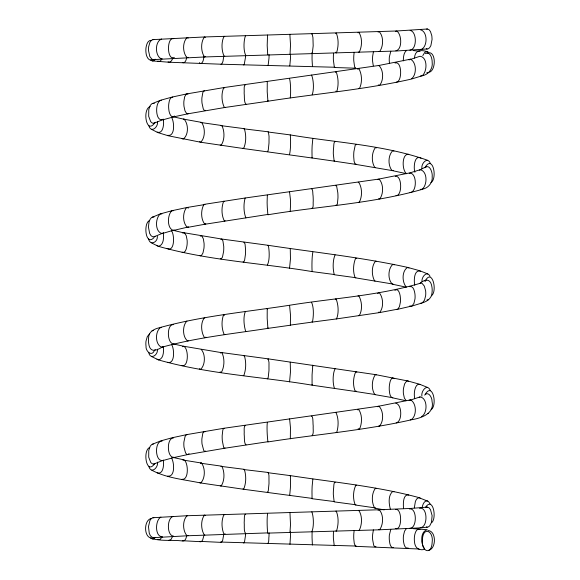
<?xml version="1.0" encoding="UTF-8"?>
<svg xmlns="http://www.w3.org/2000/svg" width="580" height="580" viewBox="0 0 580 580"><rect width="100%" height="100%" fill="white"/><g stroke="black" fill="none" stroke-linecap="round" stroke-linejoin="round"><path stroke-width="0.87" d="M403.31 60.886C403.412 57.326 403.542 53.019 406.413 50.489M414.323 507.826L415.411 501.352L416.614 499.083L418.854 497.662L428.424 501.417L430.462 504.39M333.507 53.244L333.42 54.883A19.909 4.93 -89.6 0 0 333.377 60.059L334.392 67.519L355.852 68.201L355.149 67.86L354.518 66.352L353.771 60.697A19.909 8.2 -89.5 0 1 353.822 55.52L354.148 52.381M333.507 531.425L333.42 533.063A20.053 4.966 -89.6 0 0 333.384 538.262L334.196 545.374A2.581 0.638 -89.6 0 0 334.834 545.389M268.025 100.499L267.916 101.232L224.67 107.525L187.84 113.818L173.26 116.957L161.856 120.103L153.968 123.243L152.286 123.069L150.72 121.728L148.676 116.283L148.785 109.46L150.292 105.371L151.786 103.791L160.573 100.253L172.064 97.085L186.745 93.916L223.786 87.594L378.856 65.482L410.466 59.182C416.817 62.357 416.926 75.371 411.06 79.148C363.921 89.828 315.607 93.735 267.916 101.232L267.199 91.618L267.279 81.359M223.655 56.855L222.974 61.335L221.821 63.923A2.603 1.327 -89.6 0 1 220.944 64.213L168.794 62.219L152.214 60.893L150.582 59.95M223.641 535.05L222.604 540.64L221.364 542.38L199.948 541.372M421.899 396.147C420.848 391.326 427.155 383.039 430.259 390.354M268.011 327.809L267.902 328.381C232.362 333.833 196.344 337.56 161.639 347.289C154.94 344.491 154.918 331.173 160.791 327.345C202.913 315.839 246.616 311.888 289.659 305.247C333.29 298.163 378 295.793 420.543 283.2M203.979 56.217C203.544 58.718 203.5 62.089 201.093 63.561L200.528 63.553M354.141 530.548L353.814 533.702A20.053 8.265 -89.5 0 0 353.778 538.9L354.271 543.409L355.518 546.338L419.079 549.006M421.921 168.548C420.913 163.451 427.801 156.063 430.418 163.567M157.506 462.159C158.485 467.444 151.293 474.324 148.9 466.733M157.499 121.619C158.449 127.034 151.068 133.48 148.85 125.867M267.996 214.426L204.834 224.264C200.738 219.225 200.731 209.945 203.993 204.392L245.159 198.005L378.493 179.133L409.988 172.854L420.253 169.715C427.714 171.361 427.503 185.361 421.921 189.45C371.758 203.754 319.16 206.183 267.88 214.781L267.293 207.546A19.822 1.494 88 0 1 267.119 202.376L267.329 195.134M421.986 281.488C421.37 277.102 427.076 270.084 430.048 276.348M289.536 78.626C290.638 82.164 290.964 93.112 290.246 97.882M157.441 349.211C158.275 354.931 150.452 360.325 148.712 352.654M414.504 58.072C414.961 49.764 420.935 49.525 428.105 51.932M312.228 384.649L312.083 385.171C260.964 376.601 208.517 374.18 158.514 359.919L151.46 356.482M203.754 536.05L202.645 539.995L201.623 541.43L200.499 541.698M157.354 236.256C157.97 242.44 149.654 246.145 148.538 238.547M267.982 441.699L224.699 448.238L187.884 454.532L173.319 457.671L161.922 460.81L154.041 463.949L152.359 463.84L150.785 462.55L148.705 457.163L148.77 450.319L150.249 446.172L151.721 444.534L160.508 440.959L172.013 437.791L186.702 434.623L223.764 428.294L378.899 406.174L410.531 399.866C416.752 403.194 416.976 416.193 411.002 419.884C363.885 430.556 315.592 434.463 267.924 441.946C267.17 436.037 266.72 426.793 267.344 422.385M186.818 57.21C186.39 59.298 185.281 63.923 182.316 62.575M312.461 66.584L312.055 59.421A19.909 1.501 -89.6 0 1 312.091 54.244M312.207 157.629L312.069 157.992L243.585 148.553L200.702 142.245L168.323 135.785L157.934 132.61L151.692 129.434M186.789 535.405C186.252 537.464 185.658 541.067 182.932 541.031C172.391 539.552 160.544 541.691 150.539 538.066M422.175 507.406C422.697 504.738 424.118 500.25 427.612 500.968M373.418 529.859L372.664 534.339A20.053 11.31 -89.5 0 0 372.621 539.538L373.672 545.186L374.542 546.686L375.985 546.722M312.2 498.409L243.614 489.274L200.187 482.886C183.925 479.493 166.619 478.174 151.764 470.199M373.433 51.707L372.664 56.158A19.901 11.223 -89.5 0 0 372.614 61.335L373.288 65.859M289.558 192.016L290.399 199.107A19.822 1.958 88 0 1 290.573 204.276L290.21 211.301M267.721 54.73L267.192 45.472L267.539 35.032M267.714 532.897L187.529 535.768L152.757 537.711L150.423 535.811L149.263 533.281L148.473 526.611L149.944 520.463L151.344 518.534L152.982 517.722L187.057 515.729L379.182 509.755L410.85 508.428L427.358 507.108L429.026 507.797L430.483 509.61L432.107 515.635L431.484 522.362L429.671 525.944L428.069 527.053L420.993 527.829L379.074 529.815L267.656 533.121C267.068 527.22 266.858 517.751 267.612 513.525M289.957 544.359L290.435 536.986A20.053 1.979 -89.6 0 0 290.478 531.788M312.178 271.36L312.105 271.585C260.877 263.001 208.329 260.572 158.224 246.282L151.162 242.73M290.196 475.89L290.29 475.607C333.493 482.277 377.355 486.243 419.63 497.785L420.377 498.213M172.738 58.072C172.209 60.015 170.498 63.249 168.055 61.9M290.203 135.162L290.297 134.915C336.045 142.709 383.51 144.775 427.54 160.254M172.709 536.268L170.962 539.545L168.751 540.371M425.038 281.322C432.086 267.416 437.813 291.254 431.404 295.786M289.579 305.428L290.493 315.034L290.363 325.228L267.902 328.381L267.184 318.304L267.228 308.393L267.38 309.024M390.789 529.395L389.383 534.977A20.053 14.014 -89.4 0 0 389.339 540.176C389.753 542.735 389.847 546.172 392.319 547.658L393.523 547.389M422.813 55.586L424.785 52.359L427.272 51.584M390.811 51.25L389.383 56.797A19.901 13.905 -89.4 0 0 389.325 61.973L389.513 63.626M267.837 359.477L268.236 358.861L375.782 374.658L407.856 380.98L419.347 384.149L427.3 387.317M425.227 394.364C432.76 381.495 437.61 405.579 431.114 409.632M311.424 416.135C313.425 415.606 312.772 424.139 313.207 425.995C312.895 428.678 313.99 433.949 312.149 435.435M425.372 166.881C433.245 154.824 437.487 178.916 430.897 182.649M311.677 34.09L312.062 33.64L396.742 30.986L427.431 29L429.062 29.71L430.476 31.545L431.839 35.88L432.078 39.324L430.86 45.682L429.555 47.828L427.975 48.916L396.524 50.996L204.885 56.949L153.649 59.595L151.967 59.225L149.814 56.55L148.451 50.293L148.618 46.835L149.901 42.398L151.3 40.455L152.931 39.621L204.428 36.96L312.062 33.64L312.932 37.569L313.185 45.834L312.279 53.57L311.699 52.889M425.43 507.442C433.101 495.878 437.059 518.534 431.6 522.718M154.548 463.768C146.53 475.462 142.6 451.305 149.212 447.724M290.232 362.195L290.478 371.903L289.565 381.887M154.505 123.177C146.196 134.77 142.201 109.091 150.118 106.597M335.262 299.664L335.544 299.149M162.175 58.754L160.058 61.291L157.637 61.233M162.132 536.942L160.015 539.458L157.593 539.371M154.338 350.654C151.735 357.084 145.442 350.973 146.029 346.274A19.901 19.894 20.8 0 1 146.022 341.098L147.298 336.596L149.517 333.978M311.467 188.877C313.178 188.877 312.627 194.155 313.077 195.859A19.887 4.531 88.1 0 1 313.243 201.035C312.903 202.804 313.802 207.974 312.091 208.176M267.909 245.717L268.308 245.325C314.781 252.351 361.652 257.302 407.602 267.387L419.84 270.758L427.837 273.941M225.076 533.673L224.032 534.376C221.48 528.431 221.183 520.202 224.069 514.402L224.772 514.837M335.341 72.369L336.233 71.963C338.452 78.061 338.735 85.448 336.762 91.64L335.849 91.147M154.113 237.524C145.653 246.66 143.282 224.322 148.987 220.77M334.587 160.819L334.152 161.138L312.069 157.992L311.975 150.785A19.814 1.494 -88 0 1 312.149 145.624L312.852 138.344M334.82 67.251L220.944 64.213M246.021 444.824C243.767 443.388 244.658 437.081 244.158 434.043C244.506 431.926 243.411 425.713 245.434 425.502M267.967 472.707L290.377 475.629L290.544 483.118A19.966 1.972 -88 0 1 290.363 488.302L289.681 495.566L289.521 495.226M334.566 501.599L312.062 498.713L311.982 491.34A19.974 1.508 -88 0 1 312.156 486.156L312.859 479.073M335.617 33.43L336.219 32.98C338.785 38.925 338.597 46.784 336.48 52.91L335.574 52.229M267.982 131.986L290.297 134.915C290.826 140.788 290.674 150.111 289.521 154.44M246.007 104.139C243.752 102.421 244.644 96.331 244.151 93.155C244.485 91.183 243.433 84.752 245.456 84.861M245.761 55.39C243.397 51.083 243.52 40.759 245.492 35.692M155.462 59.211L153.91 60.639L152.214 60.893M188.471 454.198L189.022 453.575M155.418 537.392L153.859 538.805L152.17 539.038M335.443 185.745L336.037 185.39L336.646 186.238L337.799 192.625A19.829 6.996 88.1 0 1 337.966 197.802L337.451 203.45L336.951 204.965L336.045 205.037M245.746 533.549C243.535 531.766 244.6 525.676 244.187 522.478C244.579 520.499 243.694 514.025 245.71 514.184M357.657 69.252L358.955 68.788C362.087 74.472 362.34 82.628 359.477 88.465L358.599 88.472M205.944 337.147L204.523 337.741C201.079 332.325 200.368 323.031 204.305 317.862L204.791 317.963M225.127 220.668L224.438 221.103C221.364 215.426 221.299 207.219 223.662 201.224L224.38 201.39M311.532 302.289C313.911 307.24 313.715 316.056 312.424 322.067L290.275 325.104M424.625 395.103C428.432 390.594 432.281 397.844 432.057 401.447C434.826 413.569 421.225 418.187 411.749 419.702M377.623 293.437L379.262 292.683C383.395 297.721 383.895 307.625 379.559 312.591L336.552 318.913L312.424 322.067L312.018 321.567M356.084 391.036L355.366 391.471L312.083 385.171L312.069 374.934L312.779 365.175L312.888 365.864M357.693 409.886L358.541 409.335C362.406 414.519 362.254 423.451 359.44 429.222L358.128 428.692M220.654 353.104L221.531 352.553L268.236 358.861L268.989 362.413L268.975 370.576L268.214 377.515L267.605 378.863L267.242 378.269M174.587 116.029C171.064 119.212 168.954 112.368 168.838 109.707A19.822 16.095 86.6 0 1 168.707 104.538C169.113 101.928 169.432 97.397 172.768 97.07M424.828 167.736C429.736 163.422 432.702 172.695 432.187 176.501C433.006 183.381 427.09 189.479 420.29 189.385M289.608 418.883L290.45 427.496L290.333 438.799M334.508 274.543L312.105 271.585C311.764 265.698 311.946 256.222 312.874 252.09M394.886 290.326C398.503 287.448 400.142 294.495 400.309 297.04A19.872 15.363 87.2 0 1 400.381 302.216L399.446 306.653L397.764 309.162L379.559 312.591L378.435 312.192M357.962 32.777L358.832 32.313C362.464 37.678 362.224 46.581 359.158 52.243L358.281 52.099M163.335 119.132C155.23 123.612 154.396 100.949 161.349 100.217M406.377 528.612L404.55 531.149L403.47 535.615A20.053 16.291 -89.3 0 0 403.426 540.814C403.782 543.387 404.55 549.188 408.291 548.064M225.04 447.949L224.337 448.231L223.626 447.303L222.329 440.786A19.945 8.214 87.8 0 1 222.176 435.602L222.821 430.026L223.416 428.584L224.119 428.308M155.578 122.221L153.968 123.243M174.326 57.456C166.844 61.262 166.467 36.772 173.754 38.679M204.834 224.264L205.784 223.786M356.229 546.055L220.494 542.046M377.812 406.761L378.899 406.174C383.598 410.611 383.982 421.653 379.356 426.191L378.791 426.032M243.68 469.532L268.359 472.483L268.953 475.506L269.004 483.524L268.286 490.76L267.677 492.427L267.308 492.043M289.877 34.38L290.507 44.783L290.058 54.31M355.982 164.002L355.264 164.285L334.152 161.138L333.312 153.823A19.822 4.901 -88 0 1 333.478 148.661C333.957 146.863 333.377 141.658 335.218 141.527M422.428 302.796L424.488 300.186L425.64 295.699A19.872 18.741 84.7 0 0 425.575 290.522L424.299 286.049L422.167 283.482A2.603 2.45 84.7 0 0 419.746 283.511C426.242 278.023 430.947 279.234 431.977 287.26A19.865 19.597 79.3 0 1 432.049 292.436C432.006 297.968 427.402 301.404 422.428 302.796A2.603 2.45 84.7 0 1 420.812 303.115M425.096 281.003L425.887 280.379M395.06 63.017C402.041 60.465 402.513 81.831 396.249 82.2M160.022 327.606C154.584 328.722 148.596 331.492 148.596 337.806A19.8 19.27 81.9 0 0 148.611 342.983C149.734 352.865 155.65 351.393 163.132 346.47M225.011 107.271L224.308 107.481C221.56 101.652 221.089 93.453 223.786 87.594L224.511 87.986M154.563 350.146L155.36 349.566M355.953 504.781L334.138 501.86L333.319 494.377A19.966 4.937 -88 0 1 333.493 489.194C333.957 487.519 333.413 482.118 335.233 482.263M378.073 510.248L379.182 509.755C383.764 514.525 383.496 524.472 379.639 529.721L378.515 529.605M243.709 128.811L268.373 131.82L269.04 136.322L269.004 142.984L268.272 150.118L267.663 151.699L267.286 151.264M409.009 59.907L419.971 56.26C427.728 57.101 427.409 71.485 422.204 75.763L411.807 78.938M188.333 208.14L187.137 207.459L171.818 210.736C167.308 214.839 166.779 228.737 173.507 230.448L188.631 226.903M220.806 239.351L221.69 239.025L268.308 245.325C269.497 251.162 269.78 260.55 267.351 265.009M224.764 56.042L224.054 56.238C221.458 50.322 221.198 42.101 224.047 36.301L224.75 36.714M378.102 32.125L379.211 31.653C383.764 36.438 383.518 46.371 379.603 51.576L378.479 51.439M152.852 59.406C148.843 62.408 146.102 55.948 146.008 52.708A19.909 19.901 0 0 1 146.037 47.524C146.515 44.682 147.69 40.151 151.315 40.31M290.261 248.537L290.457 258.97L289.543 268.177M425.343 53.664C430.157 50.692 432.332 58.761 432.18 62.285C433.122 69.288 427.707 75.647 420.58 75.922M427.221 53.005C436.124 49.858 436.283 69.999 429.468 72.188M377.957 179.495L379.059 179.068C383.598 183.838 383.677 193.742 379.762 198.962L378.631 198.78M409.067 400.534L420.036 396.916C427.757 397.931 427.815 413.547 421.334 416.723M205.661 451.073L204.704 451.392L203.739 450.508L202.036 444.055A19.945 11.245 87.6 0 1 201.883 438.872L202.819 433.253L203.66 431.766L205.102 431.745M311.583 75.074C313.707 80.17 314.092 89.798 312.171 94.75M419.26 397.416L420.036 396.916M174.181 230.013L162.132 233.581C154.824 231.949 155.114 218.196 160.297 213.911L171.818 210.736L173.217 210.779M395.393 509.588C402.375 507.362 402.389 531.585 395.255 528.445M162.879 233.131L154.273 236.713L152.584 236.763L150.981 235.625L149.662 233.436L148.436 227.055L149.016 222.038L150.06 219.349L151.496 217.573L160.297 213.911L161.849 213.911M395.429 31.465L396.075 31.073M395.277 176.378C402.078 174.812 402.556 195.924 396.01 195.649M205.624 110.396L204.167 110.323L203.254 108.815L202.014 103.168A19.822 11.172 87.6 0 1 201.883 97.998L202.848 92.459L203.696 91.031L204.653 90.777M154.273 236.713L155.077 236.234M182.381 346.724L183.715 346.253L221.966 352.734C224.75 358.607 224.561 366.77 221.35 372.433L220.067 371.896M409.371 508.935C417.143 507.464 417.252 528.242 409.929 528.286M409.255 173.253C417.005 171.745 417.404 192.466 410.038 192.517M357.954 296.017L358.824 295.851C362.072 301.404 362.623 310.286 359.165 315.752L358.723 315.687M419.471 170.136L426.423 166.576M220.929 466.356L244.296 469.336C246.34 475.498 246.239 483.343 243.614 489.274L243.02 488.867M205.363 56.702L204.399 56.898C200.861 51.482 200.586 42.217 204.428 36.96L205.4 37.366M174 457.323C166.837 458.135 166.395 437.994 173.413 437.994M419.579 508.283C427.909 506.463 428.069 527.851 420.181 527.633M224.917 334.508L224.206 334.566C221.538 328.65 221.343 320.986 223.539 314.882L224.605 315.252M355.852 277.719L334.29 274.746C332.666 268.786 332.702 260.239 335.088 254.874M425.684 507.63L427.358 507.108M162.675 460.44C154.773 461.81 154.396 440.865 162.059 441.126M375.695 507.964L355.236 504.999C352.799 499.01 352.959 490.803 355.946 485.061L356.642 485.446M154.041 463.949L154.86 463.55M243.796 355.852L244.405 355.866C246.304 362.087 246.087 369.474 243.81 375.572L243.201 375.55M220.965 125.635L244.318 128.673C246.29 134.828 246.29 142.68 243.585 148.553L242.998 148.088M188.159 57.355L186.956 57.565C182.591 52.628 182.345 42.362 187.028 37.627L188.225 38.026M311.851 511.828C313.765 516.961 313.976 526.981 311.902 531.577M182.62 232.986L183.954 232.739L221.69 239.025L222.88 240.758L223.735 246.333A19.851 10.121 -88 0 1 223.605 251.502L222.466 257.129L221.19 258.934L220.327 258.651M334.428 388.23C332.507 383.039 332.71 373.158 335.16 368.546M188.123 535.521L186.927 535.71C182.613 530.722 182.345 520.448 187.057 515.729L187.659 515.787M393.262 170.375L392.051 170.571L355.264 164.285L354.097 161.356L353.713 156.861A19.814 8.163 -87.8 0 1 353.88 151.699L355.199 145.268L355.917 144.391L356.613 144.717M409.516 286.636C413.322 285.375 414.497 291.073 414.91 293.777A19.872 17.32 86.4 0 1 414.976 298.954L413.917 303.42L412.01 305.979L397.104 309.43M428.685 299.613L426.996 299.969M200.426 463.181L221.814 466.189C224.801 471.917 224.757 480.798 221.074 486.127L220.212 485.685M200.745 482.973C205.371 478.261 205.363 468.336 201.55 463.05L182.801 459.998M186.919 321.023C182.258 325.576 182.381 337.06 187.666 340.996L188.261 340.772M173.623 536.181C166.67 535.724 166.786 518.107 173.101 516.447M335.646 412.598L335.95 412.489C338.72 418.332 338.64 426.206 336.741 432.39L336.132 432.303M173.754 343.904C166.844 343.947 166.358 323.77 173.659 324.604M152.011 330.796L153.693 330.52M161.639 347.289L162.4 347.029M160.921 517.055C155.106 520.006 154.643 536.58 162.269 536.833M200.477 122.46L221.85 125.534C224.75 131.261 224.823 140.164 221.031 145.399L220.175 144.899M153.649 59.595L154.483 59.327M378.298 65.663L378.856 65.482C383.67 69.803 383.916 80.845 379.4 85.463L378.276 84.912M427.997 530.577C436.377 530.649 436.472 548.774 428.649 550.297M151.989 538.146C143.608 538.059 143.535 519.941 151.358 518.426M153.599 537.754L154.432 537.493M421.631 303.108L411.271 306.269L409.77 305.943M428.424 72.594L426.728 72.797M409.719 59.392L410.466 59.182M335.892 511.168L336.197 511.082C338.793 517.026 338.575 524.9 336.494 531.055L335.885 530.917M427.54 413.562L428.388 413.344M183.2 139.091C188.732 135.089 188.587 124.193 184.186 119.255L172.775 116.71M395.741 403.187C402.114 404.361 402.534 421.479 396.198 422.9M409.784 400.048L410.531 399.866M393.044 284.077L355.141 277.776C352.792 271.723 353.162 264.067 355.685 258.107L356.729 258.477M245.159 198.005C243.419 203.899 243.593 212.331 245.876 217.892M152.308 217.094L153.997 217.043M358.368 510.509L358.802 510.422C362.471 515.772 362.203 524.683 359.187 530.388L358.744 530.475M204.972 204.515L186.535 207.567C182.504 212.708 182.461 223.003 187.449 227.418L188.05 227.309M187.449 227.418L205.32 224.17M407.602 267.387C401.679 271.012 401.925 282.279 406.37 287.18M410.14 30.421C417.034 31.574 417.172 49.706 409.886 50.127M420.413 29.761C427.866 31.487 427.793 46.958 420.942 49.677M426.597 29.094L427.431 29M152.54 444.135L153.381 444.034M358.23 182.272L358.665 182.229C362.275 187.601 362.406 196.46 359.325 202.123L358.882 202.173M243.905 242.201L245.021 243.854L245.565 249.386A19.843 7.003 -88.1 0 1 245.434 254.555L244.6 260.224L243.694 262.08L243.1 261.834M375.383 394.574L355.366 391.471C352.596 385.642 353.14 377.428 355.815 371.562L356.838 372.259M152.605 103.421L154.294 103.595M158.514 359.919C163.749 358.759 163.719 351.386 163.429 347.079M187.304 434.594L186.115 434.957L185.071 436.479L183.882 442.149A19.945 13.927 87.3 0 0 184.027 447.325L185.549 452.864L186.68 454.285L187.884 454.532M392.827 397.742L374.897 394.617C371.156 389.296 371.664 380.045 375.296 374.702L376.253 374.912M312.395 545.019L312.055 537.624A20.053 1.515 -89.6 0 1 312.091 532.425M152.931 39.621L153.78 39.65M201.064 541.72L182.279 540.705M161.66 38.99C154.672 41.274 154.802 56.303 161.544 58.935M160.791 327.345L161.566 327.381M152.982 517.722L153.823 517.766M413.12 50.561L420.072 51.258M413.076 528.655L427.228 529.678C420.029 531.686 420.747 543.598 424.575 548.68M375.253 167.46L374.76 167.424C371.301 161.951 371.519 152.714 375.427 147.537L376.384 147.907M158.224 246.282C164.038 245.507 163.857 236.995 163.27 232.478M424.437 549.492C417.912 550.761 414.83 547.317 414.453 541.452A20.053 18.074 -89 0 1 414.497 536.253C414.852 533.527 416.237 527.836 420.029 529.344M204.856 535.108L204.37 535.043C200.883 529.583 200.579 520.311 204.457 515.062L205.421 515.49M200.992 462.963L201.55 463.05M410.248 419.76L411.002 419.884M384.228 509.871L374.724 508.145C371.374 502.599 371.476 493.341 375.47 488.208L376.427 488.635M184.186 119.255L183.526 119.118L201.601 122.394C205.313 127.701 205.436 137.656 200.702 142.245L199.6 141.709M405.34 286.991L392.435 284.214C387.563 279.828 387.882 268.366 392.972 264.233L394.139 264.864M405.949 400.729L392.218 397.764C389.724 396.437 389.695 393.001 389.31 390.528A19.909 13.905 -87.3 0 1 389.405 385.352C389.876 382.757 390.086 379.342 392.58 377.841L394.335 378.667M173.398 230.376L184.607 233.066L186.26 235.719L187.13 240.236A19.843 15.341 -87.2 0 1 186.999 245.405C186.579 247.849 185.701 253.641 182.12 252.286M174.014 344.085L183.715 346.253C188.841 348.435 188.805 367.952 181.721 365.509M173.594 457.562L184.135 459.911C188.493 463.05 188.942 480.414 181.953 479.305M426.373 526.973L427.221 527.162M426.314 48.807L427.141 49.017M335.842 298.932L336.146 299.019C338.423 305.073 338.966 312.924 336.552 318.913L336.248 318.826M376.087 261.225L375.608 261.08C371.323 265.952 371.519 275.297 374.593 280.909L375.072 281.053M396.742 30.986C401.817 34.256 402.549 49.583 395.857 50.786M201.202 349.399C205.617 354.097 205.436 365.154 200.542 369.402L199.455 368.706M420.108 384.467C416.302 383.025 414.91 388.68 414.519 391.427A19.916 17.944 -85.5 0 0 414.424 396.604L414.664 398.25M408.733 154.287C401.548 153.309 401.86 170.694 406.616 173.71L392.051 170.571C387.81 165.532 387.962 155.28 392.754 150.684L393.936 151.09M157.224 472.925C163.495 474.853 164.053 464.247 163.335 460.049M167.663 476.115C175.334 477.391 174.355 462.253 171.477 457.917M408.791 495.023C402.882 493.834 403.151 504.194 403.521 508.196M157.158 132.131C163.379 134.328 164.096 123.663 163.364 119.509M167.598 135.328C175.305 136.931 174.362 121.59 171.535 117.319M245.296 311.692C243.15 316.941 243.839 325.677 245.746 331.535M393.987 491.825L392.805 491.361C387.947 495.4 388.854 503.686 390.398 509.276M420.58 271.259C413.968 269.091 413.736 280.938 414.772 285.244M181.895 138.518L182.533 138.953M156.948 359.114L157.709 359.665M199.65 482.495L200.187 482.886M408.298 267.576L408.965 268.062M167.41 362.312C175.138 364.755 174.362 348.848 171.709 344.687M156.68 245.26L157.426 245.913M406.123 400.613L404.361 398.039L403.397 393.566A19.916 16.175 -86.6 0 1 403.491 388.39L404.608 383.895L406.464 381.292A2.595 2.11 -86.6 0 1 408.545 381.277M167.163 248.465C174.885 252.554 174.718 234.066 171.303 230.579M421.022 158.159C414.243 154.338 413.388 167.932 414.903 172.231M243.281 542.713L243.883 543.039L244.477 542.155L245.47 535.695A20.053 7.076 -89.6 0 0 245.536 533.97M199.455 62.64L199.977 63.242M267.561 543.38C269.265 543.344 268.583 538.051 268.989 536.341A20.111 4.582 -89.6 0 0 269.048 532.868M289.957 512.408L290.507 524.588L289.978 532.237M289.79 65.91L290.442 58.783A19.909 1.965 -89.6 0 0 290.478 55.325M200.274 236.169A2.603 1.696 -87.7 0 1 201.949 236.19L203.333 238.793L204.058 243.281A19.851 12.927 -87.7 0 1 203.928 248.457L202.978 252.923L201.463 255.49A2.603 1.696 -87.7 0 1 199.788 255.468M187.956 94.228A2.603 1.82 87.3 0 0 186.158 94.221L184.665 96.795L183.882 101.268A19.822 13.848 87.3 0 0 184.005 106.437L185.013 110.918L186.63 113.506A2.603 1.82 87.3 0 0 188.427 113.521M267.568 65.243A2.588 0.587 -89.6 0 0 268.156 65.236L268.997 58.145A19.966 4.546 -89.6 0 0 269.055 54.679M243.295 64.576A2.603 0.921 -89.6 0 0 244.202 64.576L245.478 57.492A19.909 7.025 -89.6 0 0 245.543 55.774M422.399 539.886C420.863 551.196 431.629 556.089 432.18 542.082C433.717 530.773 422.95 525.879 422.399 539.886"/></g></svg>
